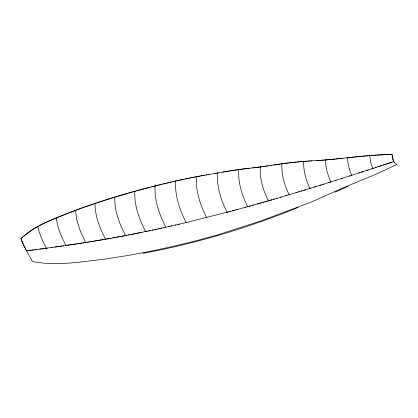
<?xml version="1.0" encoding="UTF-8"?>
<svg xmlns="http://www.w3.org/2000/svg" width="418" height="418" viewBox="0 0 418 418"><rect width="100%" height="100%" fill="white"/><g stroke="black" fill="none" stroke-linecap="round" stroke-linejoin="round"><path stroke-width="0.63" d="M115.65 196.847L114.793 197.108C114.307 210.698 119.412 223.693 125.552 235.569L126.414 235.402M304.555 161.358L303.63 161.426C303.395 170.779 305.845 180.069 309.989 188.413L323.898 184.108M282.746 163.689L281.847 163.814C281.502 172.608 283.404 181.386 286.764 189.485A13.486 5.068 76.1 0 0 287.03 190.138L287.594 191.418A46.487 17.462 76.1 0 0 288.232 192.787L289.172 194.678M155.966 185.723L155.109 185.937C154.268 200.447 159.321 214.502 165.868 227.214L179.426 224.132M176.49 180.874L175.633 181.067C174.755 195.608 179.615 209.773 186.182 222.543L230.532 211.346M224.581 171.798L217.532 173.021L217.48 173.569A20.482 7.691 76.1 0 0 217.386 175.001A16.286 6.118 76.1 0 0 217.365 176.286C217.323 188.899 221.435 201.126 227.11 212.26M264.03 166.448L260.44 166.934C259.348 178.695 263.251 190.378 268.398 200.818L274.464 199.041M351.799 175.309A16.009 6.014 76.1 0 1 349.615 169.624L348.847 166.902A17.19 6.458 76.1 0 1 347.87 161.829L347.651 159.864A17.457 6.557 76.1 0 1 347.593 159.284L347.557 158.145A1.003 0.376 76.1 0 1 347.609 157.931L348.649 157.628M337.76 158.798L325.862 159.922L325.659 160.324A2.435 0.914 76.1 0 0 325.538 161.04L325.565 161.891A13.313 5 76.1 0 0 325.606 162.445L325.659 163.004M21.198 239.394L20.9 238.636L28.043 232.774A117.787 92.942 17.5 0 1 33.335 229.106L43.362 223.546L57.564 217.417M20.9 238.636C32.505 227.658 47.359 221.3 62.047 215.599M335.278 192.102L347.98 186.433M58.159 217.172L59.356 216.686M59.957 216.44L69.21 212.762M62.94 215.244L66.519 213.817M298.149 207.422C248.167 227.82 196.23 243.506 143.113 253.308M67.413 213.467L80.972 208.342M70.109 212.412L83.558 207.412M81.886 208.012L95.785 203.19M84.316 207.14L93.48 203.963M94.249 203.707L112.306 197.871L133.175 191.742M96.553 202.934L98.094 202.422M392.063 162.132L358.78 173.036M392.298 156.379L392.413 157.048A7.054 2.649 76.1 0 0 393.04 159.514L393.218 160.021A8.386 3.151 76.1 0 0 393.819 161.552L385.934 164.169M98.862 202.166L110.519 198.425M379.779 166.202L381.529 165.627M383.285 165.047L385.041 164.467M375.411 167.639L376.284 167.352M378.029 166.777L378.907 166.489M371.915 168.778L373.666 168.208M366.659 170.492L368.415 169.922M359.679 172.749L335.252 180.539M361.408 172.19L363.158 171.626M349.197 176.109L350.07 175.832M341.365 178.606L342.232 178.329M323.041 184.38L330.873 181.924A20.294 7.623 76.1 0 1 329.63 179.218L327.158 171.866A18.22 6.845 76.1 0 1 326.176 167.315L326.155 167.179A19.056 7.158 76.1 0 1 325.826 164.739L325.674 163.14M330.001 182.196L336.109 180.273M328.255 182.744L329.128 182.473M319.54 185.467L321.285 184.923M111.376 198.158L113.085 197.63M314.326 187.081L316.06 186.548M113.936 197.369L114.793 197.108M309.116 188.675L310.856 188.147M309.989 188.413L298.682 191.831M116.507 196.585L128.227 193.137M303.902 190.263L305.642 189.735M296.075 192.614L299.575 191.564M301.289 191.047L302.162 190.786M286.57 195.452L280.52 197.254M285.713 195.708L296.973 192.343M281.377 196.998L276.183 198.54M273.586 199.302L277.061 198.278M270.127 200.311L271.862 199.804M268.398 200.818L249.426 206.194M267.53 201.068L269.26 200.562M264.939 201.816L266.668 201.314M263.209 202.312L264.077 202.061M129.052 192.902L130.703 192.437M259.761 203.294L261.485 202.803M257.169 204.026L258.894 203.54M131.524 192.202L135.657 191.052M252.864 205.238L253.721 204.998M134.006 191.512L153.401 186.365M236.531 209.731L250.293 205.954M245.131 207.385L245.988 207.15M136.487 190.827L138.144 190.373M138.969 190.148L140.631 189.699M232.251 210.886L234.827 210.197M233.955 210.432L237.398 209.496M141.462 189.474L144.011 188.795M229.681 211.576L233.103 210.662M226.253 212.485L227.962 212.03M144.936 188.549L150.015 187.227M151.687 186.799L158.542 185.085M154.252 186.151L155.109 185.937M156.828 185.508L163.684 183.842M159.404 184.876L161.123 184.458M162.785 184.056L166.239 183.23M164.535 183.638L168.794 182.629M186.182 222.543L178.549 224.33M167.09 183.032L173.919 181.454M169.651 182.431L171.359 182.039M175.21 225.103L176.051 224.91M173.057 181.647L181.642 179.735M170.978 226.07L171.829 225.877M174.776 181.26L175.633 181.067M168.423 226.645L169.274 226.451M177.347 180.68L179.061 180.299M160.805 228.338L165.868 227.214M163.318 227.784L164.164 227.596M179.923 180.111L192.055 177.561M158.27 228.886L161.614 228.155M159.065 228.714L152.277 230.172M182.499 179.547L183.366 179.359M154.822 229.634L156.52 229.268M185.101 178.993L186.836 178.627M153.218 229.973L144.832 231.734M149.796 230.699L150.621 230.527M148.139 231.044L148.965 230.872M124.695 235.731L146.483 231.394M187.703 178.444L189.443 178.089M139.873 232.748L141.524 232.413M190.31 177.911L194.673 177.049M139.048 232.915L136.571 233.416M134.925 233.74L135.751 233.578M134.1 233.908L132.454 234.232M192.928 177.389L197.296 176.548M130.729 234.571L131.592 234.399M128.138 235.073L129 234.906M195.546 176.882L199.929 176.062M125.552 235.569L104.787 239.336M123.832 235.893L122.108 236.217M119.527 236.698L121.251 236.379M198.174 176.386L202.568 175.591M118.67 236.86L116.951 237.173M116.094 237.33L114.375 237.643M112.661 237.952L113.518 237.795M200.812 175.905L204.313 175.283M111.026 238.244L107.128 238.929M203.451 175.435L209.596 174.374M89.415 241.886L106.344 239.065M206.09 174.975L206.973 174.823M214.889 173.47L217.532 173.021M222.825 172.101L226.347 171.5M216.66 173.167L218.421 172.864M208.734 174.52L215.777 173.318M102.452 239.733L103.23 239.603M101.678 239.869L94.687 241.034M227.235 171.349L229.001 171.051M225.474 171.646L231.656 170.617M229.884 170.905L234.32 170.204M93.914 241.16L84.765 242.628M87.55 242.184L88.48 242.038M77.346 243.772L86.625 242.335M232.544 170.476L236.99 169.807M82.91 242.915L83.835 242.769M81.98 243.062L79.201 243.49M275.614 164.723L270.274 165.528M78.26 243.631L67.152 245.288M76.421 243.913L70.255 244.833M271.151 165.397L264.923 166.317M273.821 164.99L277.39 164.457M235.209 170.069L239.671 169.436M276.497 164.587L280.065 164.065M267.609 165.925L268.497 165.794M266.715 166.061L262.238 166.693M278.284 164.326L285.431 163.328M69.634 244.927L59.743 246.354M65.292 245.559L66.53 245.382M63.437 245.826L64.053 245.737M62.204 246.003L54.81 247.043M280.953 163.94L281.847 163.814M58.504 246.526L42.589 248.72M237.884 169.682L242.367 169.086M51.1 247.56L52.339 247.388M44.992 248.396L47.417 248.062M43.738 248.564L38.817 249.227M40.206 249.039L41.398 248.882M39.02 249.201L31.444 250.21M283.639 163.569L288.133 162.989M256.835 167.388L261.339 166.819M35.384 249.687L36.643 249.52M34.119 249.854L28.988 250.528M30.326 250.356L26.48 250.748M240.569 169.316L247.78 168.438M25.994 249.781L26.533 250.847L27.797 250.685M260.44 166.934L254.118 167.712M286.33 163.213L293.577 162.362M243.266 168.976L245.068 168.757M289.031 162.879L290.85 162.665M255.931 167.498L248.684 168.334M245.967 168.647L249.603 168.229M252.31 167.921L253.214 167.817M291.759 162.565L296.31 162.079M351.371 157.335L340.482 158.511M346.835 157.821L347.745 157.722M349.558 157.529L354.098 157.053M338.664 158.704L342.285 158.317M339.557 158.61L335.941 158.992M294.486 162.268L299.048 161.818M352.28 157.241L356.836 156.771M355.007 156.959L362.322 156.243M335.032 159.08L330.46 159.524M357.751 156.682L359.579 156.504M297.224 161.991L301.796 161.578M360.494 156.416L365.071 155.992M363.237 156.16L367.819 155.752M329.546 159.608L327.707 159.77M365.985 155.909L370.583 155.527M299.962 161.735L307.319 161.155M368.739 155.679L373.347 155.318M302.716 161.5L303.63 161.426M324.943 159.995L326.787 159.848M371.503 155.459L376.122 155.12M325.862 159.922L322.163 160.198M324.018 160.063L319.378 160.387M374.272 155.25L391.959 154.232A14.708 5.523 76.1 0 0 392.105 155.198L392.11 155.24M305.474 161.285L310.093 160.972M308.244 161.092L311.969 160.852M321.233 160.261L316.593 160.564M377.046 155.057L391.959 154.232L392.131 155.376M311.018 160.909L318.448 160.444M394.587 162.701L394.796 162.963A7.054 2.649 76.1 0 0 395.903 163.94L397.1 164.363L376.968 173.784L343.748 187.593L310.914 202.207L260.184 221.169L216.519 235.235L193.832 241.374L172.368 246.573L150.219 251.333L127.736 255.523L103.591 259.285L78.176 262.305L62.277 263.633L50.86 263.638A117.787 92.942 17.5 0 1 43.441 263.115L32.599 261.694L26.533 250.847M145.657 231.562C139.44 219.487 134.371 206.267 134.8 192.473A40.321 15.147 76.1 0 1 134.831 191.282M85.695 242.482L80.7 231.891A40.191 15.095 76.1 0 1 80.199 230.647L76.755 219.758L75.522 210.348M65.908 245.47C61.477 236.807 57.313 227.7 56.367 217.903M105.566 239.2C99.86 228.124 94.902 216.122 95.017 203.446M46.199 248.229L41.554 238.459L38.608 230.187A17.765 6.672 76.1 0 1 37.714 226.467M247.707 206.675C242.398 196.225 238.662 184.73 238.652 172.911A20.952 7.874 76.1 0 1 238.662 171.417A22.724 8.538 76.1 0 1 238.777 169.556M206.596 217.559C200.692 205.959 196.23 193.252 196.335 180.09A34.323 12.895 76.1 0 1 196.418 176.709M25.697 249.196L26.01 249.818M25.723 249.243L25.383 248.569M25.461 248.726L25.012 247.817M25.023 247.843L24.662 247.111M372.788 168.496L370.74 162.513L369.658 155.6M24.772 247.331L24.918 247.628M24.657 247.101L24.5 246.782M24.51 246.798L24.343 246.458M24.411 246.594L24.192 246.139M24.26 246.286L23.93 245.601M23.946 245.627L23.727 245.173M23.779 245.277L23.612 244.927M23.575 244.849L22.953 243.511M23.016 243.657L22.844 243.276M22.917 243.438L22.791 243.161M22.818 243.219L22.572 242.665M393.819 161.547L393.672 161.207A9.112 3.422 76.1 0 1 392.826 158.809M22.635 242.811L22.112 241.609M22.269 241.975L22.008 241.369M22.081 241.541L21.955 241.243M21.987 241.317L21.647 240.507M21.652 240.512L21.365 239.817M21.318 239.702L21.13 239.232M392.345 156.645L392.126 155.339M392.805 158.814A7.968 2.994 76.1 0 1 392.356 156.687M394.555 162.654A8.386 3.151 76.1 0 1 393.819 161.552"/></g></svg>
